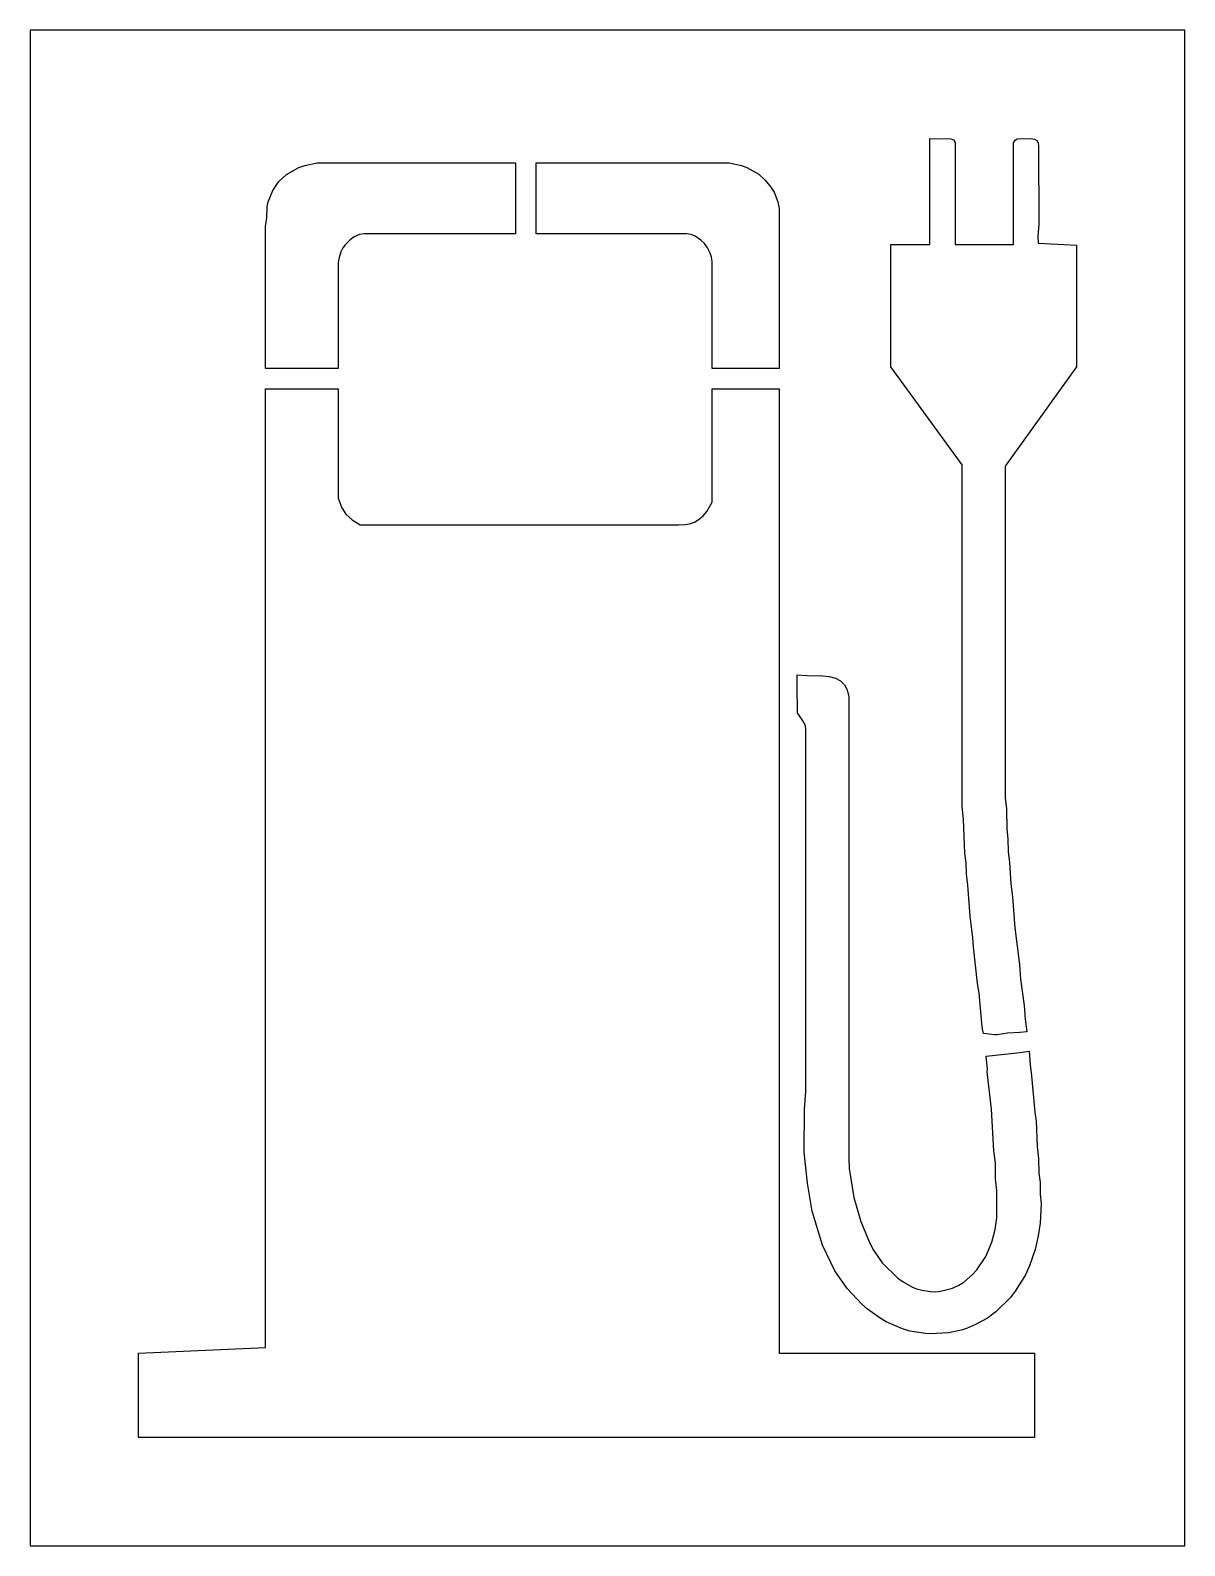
# Model space of a CAD drawing. Header units: inches. Extents: x 0 to 32, y 0 to 42.
import ezdxf

# ---------------------------------------------------------------- set-up
doc = ezdxf.new("R2010")
doc.units = ezdxf.units.IN
doc.header["$MEASUREMENT"] = 0
doc.layers.add('CUT', color=1, linetype='Continuous')

msp = doc.modelspace()

# ---------------------------------------------------------------- linework, layer by layer
at = {"layer": 'CUT'}
for points in [[(0, 0), (32, 0), (32, 42), (0, 42)], [(27.359, 38.99), (27.741, 39), (27.838, 38.985), (27.899, 38.948), (27.935, 38.884), (27.952, 38.785), (27.955, 36.626), (27.928, 36.282), (27.939, 36.105), (29, 36.042), (29, 32.669), (27.027, 29.917), (27.027, 20.729), (27.061, 20.418), (27.069, 19.863), (27.1, 19.589), (27.109, 19.232), (27.148, 18.94), (27.177, 18.348), (27.23, 17.985), (27.291, 17.124), (27.418, 16.109), (27.45, 15.699), (27.546, 14.974), (27.578, 14.594), (27.621, 14.245), (27.429, 14.226), (27.091, 14.203), (26.798, 14.163), (26.739, 14.163), (26.421, 14.197), (26.406, 14.279), (26.389, 14.379), (26.305, 15.31), (26.261, 15.585), (26.145, 16.599), (26.129, 16.844), (26.051, 17.445), (25.993, 18.307), (25.95, 18.617), (25.939, 18.919), (25.903, 19.193), (25.87, 20.128), (25.827, 20.491), (25.827, 29.955), (23.854, 32.669), (23.854, 36.062), (24.938, 36.062), (24.938, 38.997), (25.515, 38.994), (25.589, 38.961), (25.634, 38.888), (25.634, 36.062), (27.259, 36.061), (27.259, 38.883), (27.301, 38.958)], [(7.956, 38.324), (13.446, 38.324), (13.446, 36.363), (9.266, 36.363), (9.127, 36.337), (8.982, 36.274), (8.866, 36.192), (8.725, 36.055), (8.662, 35.97), (8.608, 35.859), (8.559, 35.706), (8.537, 35.566), (8.532, 32.631), (6.521, 32.631), (6.521, 36.561), (6.554, 36.8), (6.567, 37.103), (6.596, 37.242), (6.72, 37.559), (6.892, 37.809), (7.104, 38.001), (7.446, 38.198), (7.613, 38.256)], [(20.759, 37.057), (20.759, 32.631), (18.903, 32.631), (18.898, 35.605), (18.884, 35.71), (18.845, 35.826), (18.764, 35.985), (18.693, 36.087), (18.59, 36.183), (18.428, 36.293), (18.315, 36.34), (18.193, 36.363), (14.027, 36.363), (14.027, 38.324), (19.371, 38.324), (19.714, 38.254), (19.864, 38.202), (20.191, 38.015), (20.372, 37.845), (20.532, 37.651), (20.617, 37.516), (20.72, 37.249)], [(17.975, 28.296), (18.154, 28.301), (18.276, 28.321), (18.409, 28.369), (18.517, 28.43), (18.652, 28.545), (18.758, 28.665), (18.902, 28.922), (18.902, 32.065), (20.759, 32.065), (20.759, 5.337), (27.839, 5.337), (27.839, 3), (3, 3), (3, 5.337), (6.521, 5.495), (6.521, 32.066), (8.533, 32.066), (8.533, 29.037), (8.635, 28.767), (8.746, 28.587), (8.92, 28.437), (9.144, 28.296)], [(22.693, 11.015), (22.689, 10.74), (22.702, 10.457), (22.825, 9.65), (23.019, 8.981), (23.262, 8.4), (23.37, 8.194), (23.615, 7.84), (24.052, 7.413), (24.198, 7.31), (24.432, 7.177), (24.564, 7.121), (24.718, 7.081), (24.957, 7.043), (25.097, 7.039), (25.234, 7.058), (25.559, 7.137), (25.738, 7.22), (25.873, 7.306), (26.118, 7.517), (26.241, 7.647), (26.492, 8.018), (26.654, 8.413), (26.745, 8.767), (26.792, 9.09), (26.793, 9.844), (26.759, 10.172), (26.753, 10.601), (26.709, 10.947), (26.645, 12.096), (26.529, 13.13), (26.53, 13.205), (26.499, 13.56), (26.5, 13.572), (26.756, 13.594), (27.431, 13.67), (27.687, 13.703), (27.717, 13.33), (27.755, 13.025), (27.846, 12.019), (27.881, 11.762), (27.911, 11.062), (27.951, 10.734), (27.959, 10.323), (27.989, 10.066), (27.998, 9.745), (28.023, 9.488), (27.994, 8.935), (27.942, 8.592), (27.857, 8.212), (27.695, 7.756), (27.589, 7.508), (27.303, 7.051), (27.161, 6.867), (26.762, 6.478), (26.533, 6.304), (26.199, 6.13), (25.952, 6.021), (25.817, 5.978), (25.456, 5.903), (24.955, 5.875), (24.815, 5.881), (24.38, 5.948), (24.176, 6.014), (23.728, 6.2), (23.56, 6.302), (23.207, 6.552), (23.048, 6.697), (22.641, 7.128), (22.304, 7.616), (21.96, 8.329), (21.67, 9.275), (21.541, 10.045), (21.456, 10.91), (21.457, 12.097), (21.494, 12.586), (21.494, 22.613), (21.488, 22.735), (21.418, 22.864), (21.267, 23.079), (21.262, 23.849), (21.257, 24.139), (21.523, 24.118), (21.972, 24.11), (22.149, 24.094), (22.321, 24.046), (22.46, 23.971), (22.569, 23.859), (22.639, 23.717), (22.693, 23.526)]]:
    msp.add_lwpolyline(points, close=True, dxfattribs=at)

doc.saveas('drawing.dxf')
